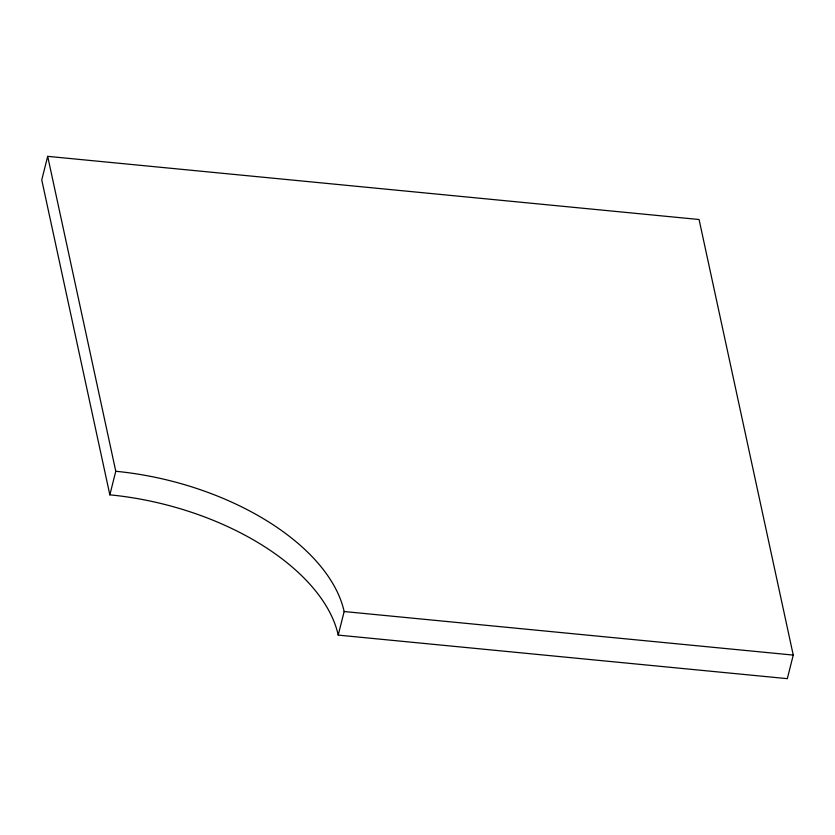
<?xml version="1.0" encoding="UTF-8"?>
<svg xmlns="http://www.w3.org/2000/svg" width="835" height="835" viewBox="0 0 835 835"><rect width="100%" height="100%" fill="white"/><g stroke="black" fill="none" stroke-linecap="round" stroke-linejoin="round"><path stroke-width="1.25" d="M47.689 156.343L41.75 179.911L109.844 494.842A208.343 115.146 14.1 0 1 338.217 635.111L787.311 678.657L793.25 655.089L699.072 219.511L47.689 156.343L115.783 471.274L109.844 494.842M338.217 635.111L344.156 611.533A208.343 115.146 14.1 0 0 115.783 471.274M344.156 611.533L793.25 655.089"/></g></svg>
